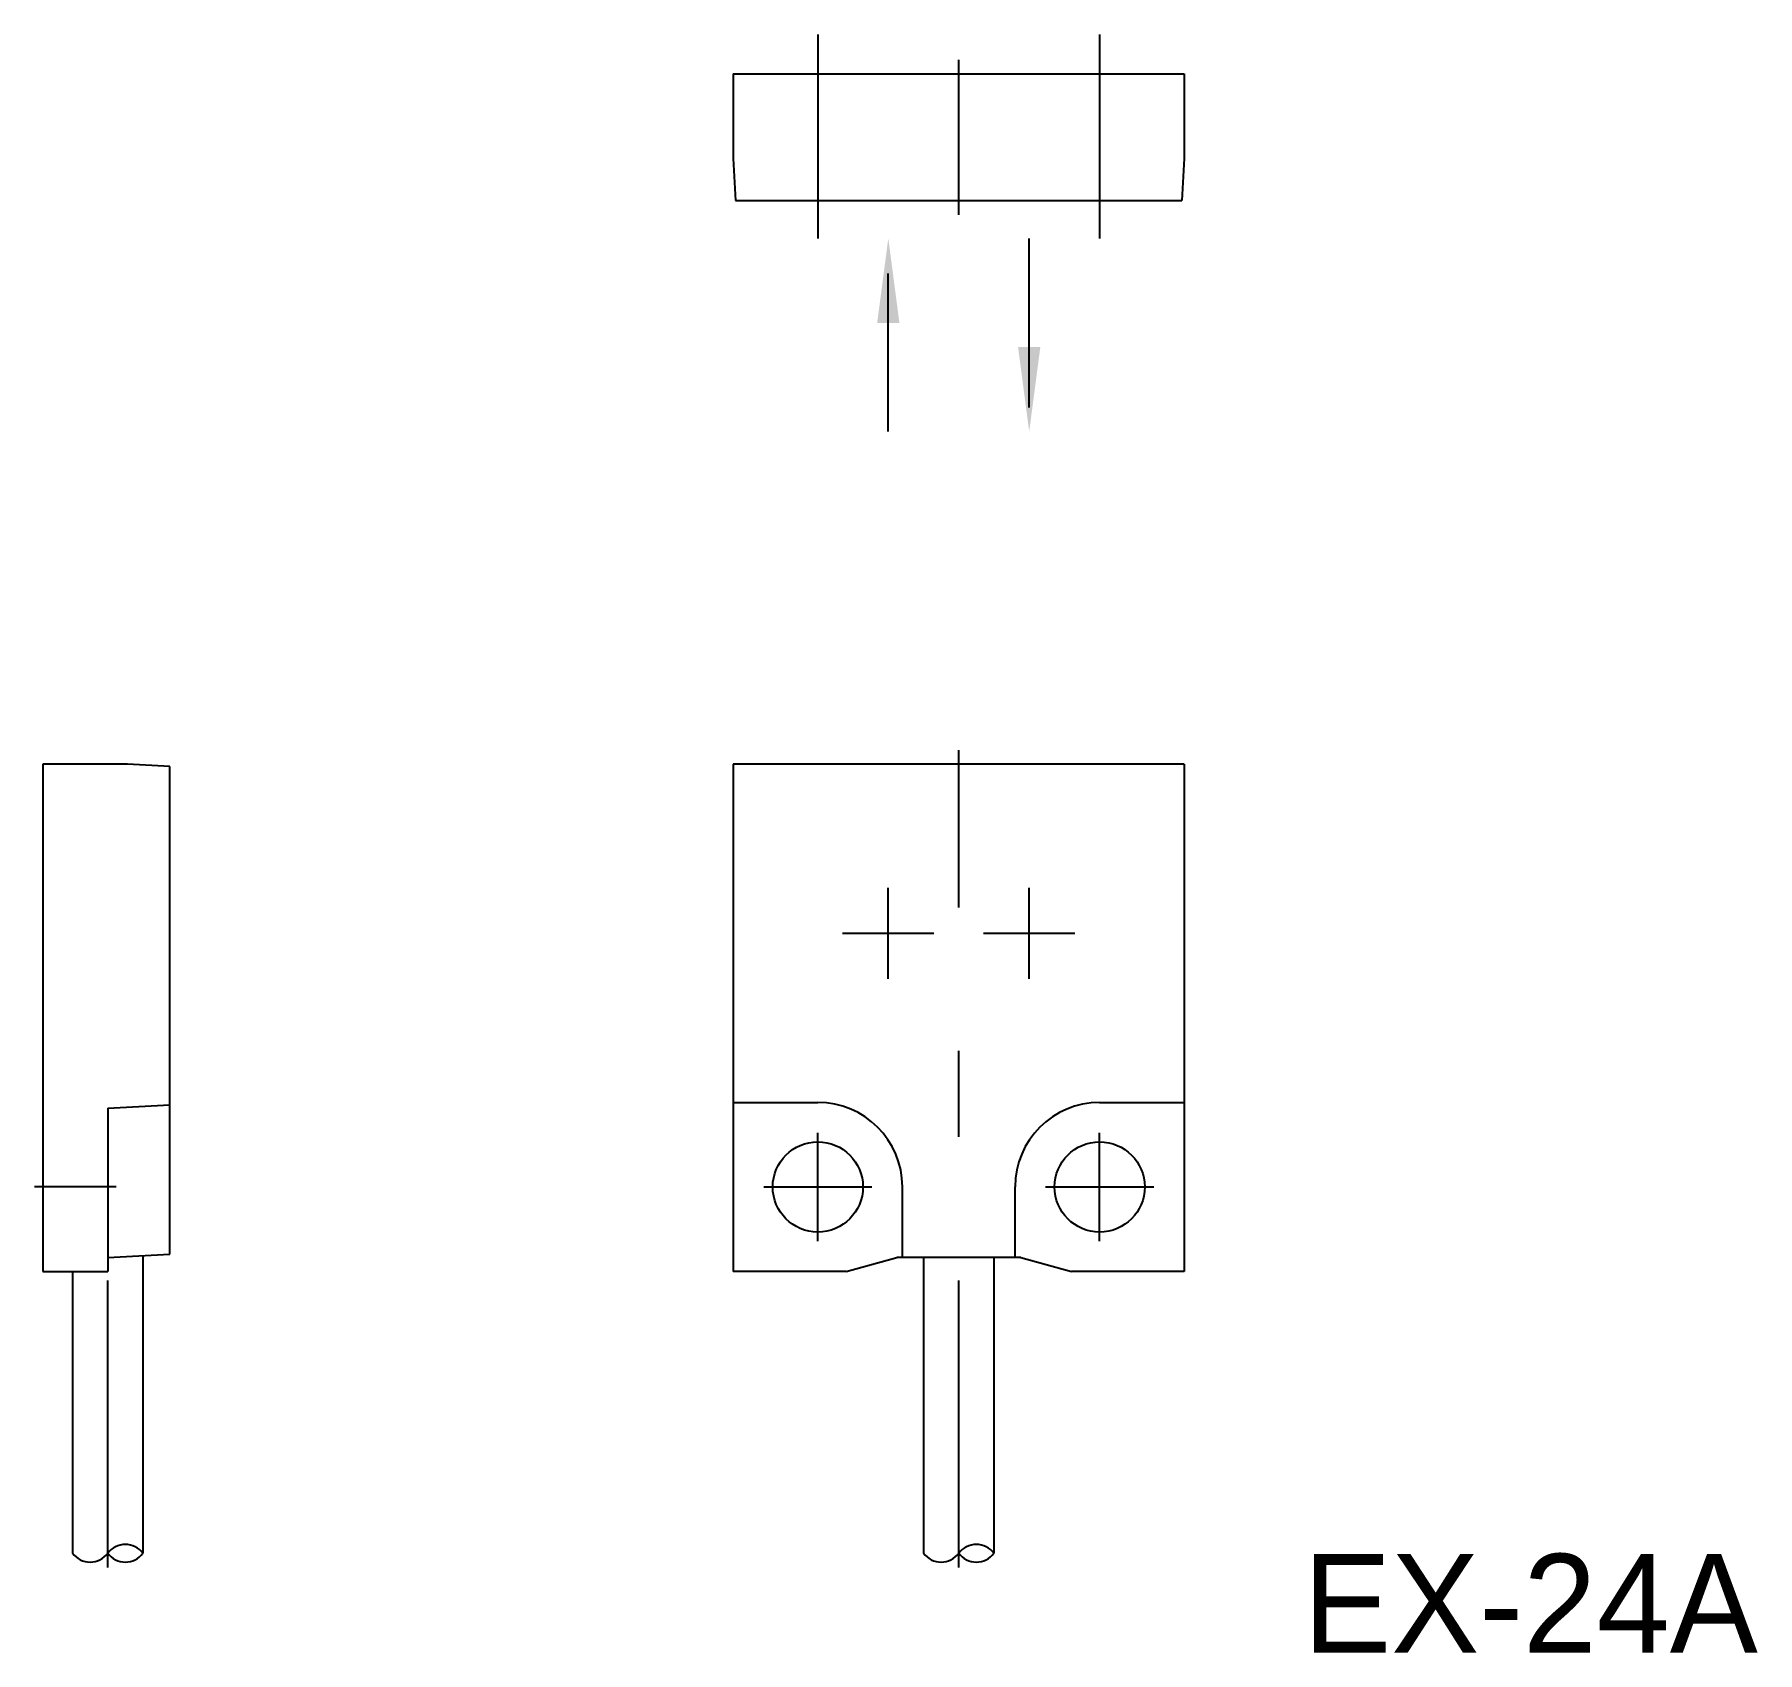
# Model space of a CAD drawing. Extents: x 245.5 to 306.6, y 318.3 to 375.7.
import ezdxf

# ---------------------------------------------------------------- set-up
doc = ezdxf.new("R2010")
doc.units = 0
doc.linetypes.add('CENTER', pattern=[23.418182, 10.181818, -5.090909, 3.054545, -5.090909])
doc.layers.get('0').update_dxf_attribs({"linetype": 'CONTINUOUS'})

msp = doc.modelspace()

# ---------------------------------------------------------------- linework, layer by layer
at = {"color": 4, "linetype": 'CENTER'}
for p, q in [((273.287, 375.73), (273.287, 368.493)), ((283.287, 375.73), (283.287, 368.493)), ((278.287, 369.332), (278.287, 374.832)), ((278.287, 321.332), (278.287, 350.332)), ((273.287, 332.912), (273.287, 336.752)), ((283.287, 332.912), (283.287, 336.752)), ((248.387, 334.832), (245.487, 334.832)), ((271.367, 334.832), (275.207, 334.832)), ((281.367, 334.832), (285.207, 334.832)), ((248.087, 321.332), (248.087, 331.832))]:
    msp.add_line(p, q, dxfattribs=at)
at = {"color": 7, "linetype": 'CONTINUOUS'}
for p, q in [((270.287, 374.332), (286.287, 374.332)), ((270.287, 374.332), (270.287, 371.332)), ((286.287, 374.332), (286.287, 371.332)), ((270.287, 371.332), (270.366, 369.832)), ((286.287, 371.332), (286.209, 369.832)), ((270.366, 369.832), (286.209, 369.832)), ((245.787, 349.832), (245.787, 331.832)), ((248.787, 349.832), (245.787, 349.832)), ((250.287, 349.754), (248.787, 349.832)), ((286.287, 349.832), (270.287, 349.832)), ((270.287, 349.832), (270.287, 331.832)), ((286.287, 349.832), (286.287, 331.832)), ((250.287, 332.448), (250.287, 349.754)), ((248.087, 337.632), (250.287, 337.748)), ((248.087, 337.632), (248.087, 332.332)), ((270.287, 337.832), (273.287, 337.832)), ((283.287, 337.832), (286.287, 337.832)), ((276.287, 332.332), (276.287, 334.832)), ((280.287, 332.332), (280.287, 334.832)), ((248.087, 332.332), (250.287, 332.448)), ((248.087, 332.332), (248.087, 331.832)), ((249.337, 332.398), (249.337, 321.832)), ((274.287, 331.832), (276.087, 332.332)), ((280.487, 332.332), (276.087, 332.332)), ((277.037, 332.332), (277.037, 321.832)), ((279.537, 332.332), (279.537, 321.832)), ((280.487, 332.332), (282.287, 331.832)), ((245.787, 331.832), (248.087, 331.832)), ((246.837, 331.832), (246.837, 321.832)), ((274.287, 331.832), (270.287, 331.832)), ((286.287, 331.832), (282.287, 331.832))]:
    msp.add_line(p, q, dxfattribs=at)
at = {"color": 4, "linetype": 'CONTINUOUS'}
for p, q in [((280.787, 362.487), (280.787, 368.493)), ((275.787, 361.636), (275.787, 367.247)), ((275.787, 342.212), (275.787, 345.452)), ((280.787, 342.212), (280.787, 345.452)), ((274.167, 343.832), (277.407, 343.832)), ((279.167, 343.832), (282.407, 343.832))]:
    msp.add_line(p, q, dxfattribs=at)
at = {"color": 7, "linetype": 'CONTINUOUS'}
for centre in [(273.287, 334.832), (283.287, 334.832)]:
    msp.add_circle(centre, 1.6, dxfattribs=at)
for centre, radius, start, end in [((273.287, 334.832), 3, 0, 90), ((283.287, 334.832), 3, 90, 180), ((247.462, 322.301), 0.781, 216.8699, 323.1301), ((248.712, 321.364), 0.781, 36.8699, 143.1301), ((248.712, 322.301), 0.781, 216.8699, 323.1301), ((277.662, 322.301), 0.781, 216.8699, 323.1301), ((278.912, 321.364), 0.781, 36.8699, 143.1301), ((278.912, 322.301), 0.781, 216.8699, 323.1301)]:
    msp.add_arc(centre, radius, start, end, dxfattribs=at)
at = {"color": 4}
for points in [[(276.182, 365.493), (275.392, 365.493), (275.787, 368.493)], [(281.182, 364.636), (280.392, 364.636), (280.787, 361.636)]]:
    msp.add_solid(points, dxfattribs=at)

# ---------------------------------------------------------------- texts
at = {"color": 2}
msp.add_text('EX-24A', height=3.5, dxfattribs=at).set_placement((290.513, 318.309))

doc.saveas('drawing.dxf')
